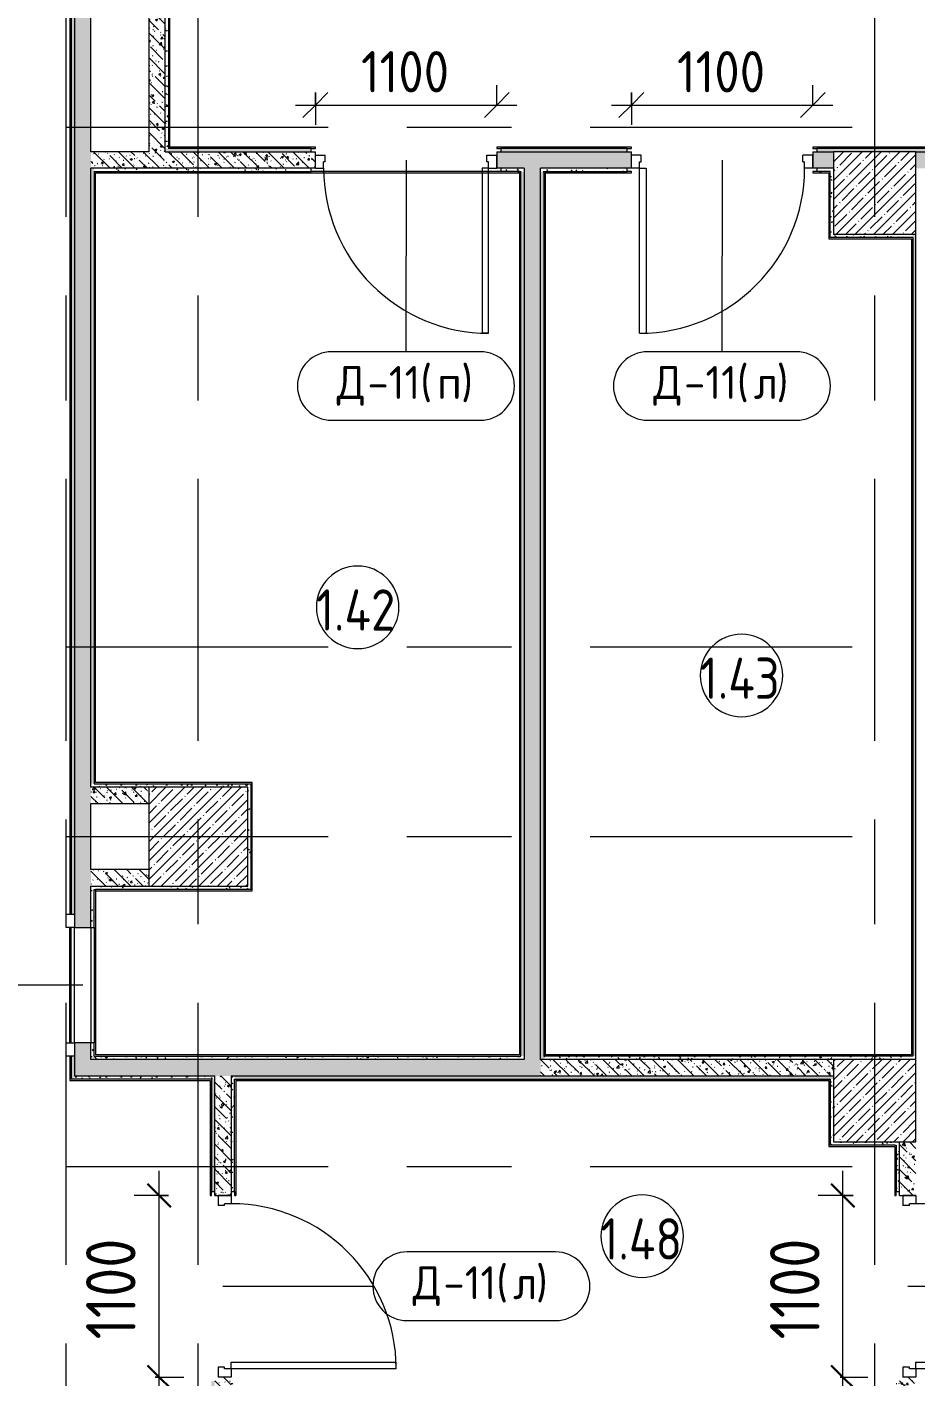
# Model space of a CAD drawing. Header units: millimetres. Extents: x 35848 to 85156, y -2706 to 28205.
# Drawn here: x 65423 to 70810, y 13725 to 21906 of the extents above; entities that cross this region are included whole.
import ezdxf

# ---------------------------------------------------------------- set-up
doc = ezdxf.new("R2010")
doc.units = ezdxf.units.MM
doc.linetypes.add('Осевая', pattern=[3175, 635, -476.25, 1587.5, -476.25])
for name, color, linetype, lineweight in [('A-ANNO-DIMS', 7, 'Continuous', 9), ('A-ANNO-DIMS-100', 7, 'Continuous', 9), ('A-AREA-IDEN', 7, 'Continuous', 9), ('A-DOOR-IDEN', 7, 'Continuous', 9), ('A-WALL', 7, 'Continuous', 9), ('I-WALL', 7, 'Continuous', 9), ('S-COLS', 7, 'Continuous', 9), ('Оси-2', 7, 'Осевая', 9)]:
    doc.layers.add(name, color=color, linetype=linetype, lineweight=lineweight)
for name, color, linetype, lineweight, true_color in [('A-DOOR-1', 1, 'Continuous', 9, 0xff0000), ('A-DOOR-2', 1, 'Continuous', 13, 0xff0000), ('A-DOOR-FRAM-1', 1, 'Continuous', 13, 0xff0000), ('A-WALL-1', 7, 'Continuous', 9, 0x3c3c3c), ('A-WALL-FNSH-1', 7, 'Continuous', 9, 0x3c3c3c)]:
    doc.layers.add(name, color=color, linetype=linetype, lineweight=lineweight, true_color=true_color)
doc.styles.add('GOST Common', font='GOST_Common.ttf', dxfattribs={"height": 200})
doc.styles.add('GOST Common_1', font='GOST_Common.ttf', dxfattribs={"width": 0.9, "height": 250})
doc.styles.add('GOST Common_2', font='GOST_Common.ttf', dxfattribs={"width": 0.9, "height": 300})
doc.styles.add('ISOCPEUR', font='isocpeur.ttf', dxfattribs={"width": 0.9, "height": 250})
doc.dimstyles.new('ADSK_Основной_3_0_окр_', dxfattribs={"dimscale": 304.8, "dimtxt": 301.714499, "dimasz": 0.463911, "dimexe": 0.492126, "dimexo": 0.984252, "dimgap": 0.164042, "dimtad": 1, "dimdec": 0, "dimrnd": 10, "dimdsep": 46, "dimtxsty": 'GOST Common_2', "dimblk1": 'OBLIQUE', "dimblk2": 'OBLIQUE', "dimsah": 1, "dimcen": 0.09, "dimdle": 0.492126, "dimazin": 0, "dimtfac": 1, "dimtdec": 4, "dimtix": 1, "dimtmove": 0, "dimatfit": 3, "dimfxl": 1, "dimtvp": 1, "dimtolj": 1, "dimtzin": 0, "dimlwd": 9, "dimlwe": 9, "dimarcsym": 2})
doc.dimstyles.new('ISO-2_5_0_9К_БОЛЬШОЙ', dxfattribs={"dimscale": 304.8, "dimtxt": 248.995294, "dimasz": 0.492126, "dimexe": 0.393701, "dimexo": 0.984252, "dimgap": 0, "dimtad": 1, "dimdec": 0, "dimrnd": 10, "dimzin": 0, "dimdsep": 46, "dimtxsty": 'ISOCPEUR', "dimblk1": 'OBLIQUE', "dimblk2": 'OBLIQUE', "dimsah": 1, "dimcen": 0.09, "dimdle": 0.393701, "dimazin": 0, "dimtfac": 1, "dimtdec": 4, "dimtix": 1, "dimtmove": 0, "dimatfit": 3, "dimfxl": 1, "dimtvp": 1, "dimtolj": 1, "dimtzin": 0, "dimarcsym": 2})
pattern_1 = [(135, (0, 0), (-75.43415, -75.43415), [106.68, -17.78, 3.556, -17.78]), (135, (0, 75.39), (-75.43415, -75.43415), []), (50, (0, 0), (127.52922, -11.15758), [13.335, -146.685]), (355, (0, 0), (-24.66966, 133.74002), [10.668, -117.348]), (100.451, (10.63, -0.93), (102.85973, 122.58178), [11.333, -124.663]), (46.184, (0, 35.56), (189.75516, -29.43036), [20.002, -220.027]), (96.636, (15.81, 33.1), (166.1822, 173.1996), [17, -186.995]), (351.184, (0, 35.56), (166.18393, 173.19757), [16.002, -176.022]), (21, (17.78, 26.67), (106.13027, -71.58603), [13.335, -146.685]), (326, (17.78, 26.67), (43.26188, 128.93175), [10.668, -117.348]), (71.451, (26.62, 20.7), (149.39198, 57.34505), [11.333, -124.663]), (37.5, (0, 0), (2.162228, 59.188357), [3.353, -112.573, 3.353, -115.773, -117.793]), (37.5, (0, 0), (2.162228, 59.188357), [-235.052, 3.353, -114.44]), (7.5, (0, 0), (46.773857, 70.12615), [3.353, -64.567, 3.353, -109.906, -44.894]), (7.5, (0, 0), (46.773857, 70.12615), [-181.178, 3.353, -41.542]), (327.5, (-39.65, 0), (94.91367, -4.010093), [3.353, -41.097, 3.353, -135.331, -184.023]), (327.5, (-39.65, 0), (94.91367, -4.010093), [-183.134, 3.353, -180.67]), (317.5, (-57.43, 0), (103.69057, 17.79882), [3.353, -54.432, 3.353, -88.748, -130.683]), (317.5, (-57.43, 0), (103.69057, 17.79882), [-149.885, 3.353, -127.33])]
pattern_2 = [(0, (0, 0), (121.92, 30.48), [10.058, -81.382, 10.058, -81.382, -487.68]), (0, (0, 0), (121.92, 30.48), [-182.88, 10.058, -172.822, 10.058, -81.382, -213.36]), (0, (0, 0), (121.92, 30.48), [-457.2, 10.058, -50.902, 10.058, -142.342]), (120, (45.72, 15.24), (-87.356454, 90.345817), [10.058, -81.382, 10.058, -81.382, -487.68]), (120, (45.72, 15.24), (-87.356454, 90.345817), [-182.88, 10.058, -172.822, 10.058, -81.382, -213.36]), (120, (45.72, 15.24), (-87.356454, 90.345817), [-457.2, 10.058, -50.902, 10.058, -142.342]), (240, (60.96, 76.2), (-34.563546, -120.825817), [10.058, -81.382, 10.058, -81.382, -487.68]), (240, (60.96, 76.2), (-34.563546, -120.825817), [-182.88, 10.058, -172.822, 10.058, -81.382, -213.36]), (240, (60.96, 76.2), (-34.563546, -120.825817), [-457.2, 10.058, -50.902, 10.058, -142.342])]

# ---------------------------------------------------------------- blocks, each defined once
blk = doc.blocks.new('BSC_Колонна _Прямоугольная - 600х600-V14-План заполнения и маркировки дверных проемов 1 этажа в осях 12-23')
at = {"layer": 'S-COLS'}
h = blk.add_hatch(dxfattribs=at)
h.set_pattern_fill('FP_18', color=256, style=0, pattern_type=2)
h.set_pattern_definition([(45, (-66460, -17000), (-57.02463, 57.02463), []), (45, (-66402.975, -17000), (-57.02463, 57.02463), [100.806, -20.161, 3.353, -16.808])])
h.paths.add_polyline_path([(-300, -300), (300, -300), (300, 300), (-300, 300)])
for p, q in [((300, 300), (-300, 300)), ((-300, 300), (-300, -300)), ((300, -300), (300, 300)), ((-300, -300), (300, -300))]:
    blk.add_line(p, q, dxfattribs=at)
blk = doc.blocks.new('110_Дверь_СКБ_1Ст_Внутренняя1 - Д-11 1100x2100h_кладовые _все__ коридор _между помещениями блока столовой__ моечные _все_-32089444-План заполнения и маркировки дверных проемов 1 этажа в осях 12-23')
at = {"layer": 'A-DOOR-1'}
blk.add_arc((512.5, 50), 1000, 90, 180, dxfattribs=at)
at = {"layer": 'A-DOOR-2'}
for p, q in [((512.5, 1050), (472.5, 1050)), ((472.5, 50), (472.5, 1050)), ((512.5, 1050), (512.5, 50)), ((512.5, 50), (472.5, 50))]:
    blk.add_line(p, q, dxfattribs=at)
at = {"layer": 'A-DOOR-FRAM-1'}
for p, q in [((-537.5, 50), (-537.5, -30)), ((-537.5, 50), (-487.5, 50)), ((-487.5, 50), (-487.5, 10)), ((-477.5, 10), (-487.5, 10)), ((-477.5, 10), (-477.5, -30)), ((502.5, 10), (502.5, -30)), ((512.5, 10), (502.5, 10)), ((512.5, 50), (512.5, 10)), ((512.5, 50), (562.5, 50)), ((562.5, 50), (562.5, -30)), ((-537.5, -30), (-477.5, -30)), ((502.5, -30), (562.5, -30))]:
    blk.add_line(p, q, dxfattribs=at)
blk = doc.blocks.new('110_Дверь_СКБ_1Ст_Внутренняя1 - Д-11п 1100x2100h_кладовые _все__ коридор _между помещениями блока столовой__ моечные _все_ 2-32102277-План заполнения и маркировки дверных проемов 1 этажа в осях 12-23')
at = {"layer": 'A-DOOR-1'}
blk.add_arc((-487.5, 50), 1000, 360, 90, dxfattribs=at)
at = {"layer": 'A-DOOR-2'}
for p, q in [((-487.5, 1050), (-447.5, 1050)), ((-487.5, 1050), (-487.5, 50)), ((-447.5, 50), (-447.5, 1050)), ((-487.5, 50), (-447.5, 50))]:
    blk.add_line(p, q, dxfattribs=at)
at = {"layer": 'A-DOOR-FRAM-1'}
for p, q in [((-487.5, 50), (-537.5, 50)), ((-537.5, 50), (-537.5, -30)), ((-487.5, 50), (-487.5, 10)), ((-487.5, 10), (-477.5, 10)), ((-477.5, 10), (-477.5, -30)), ((502.5, 10), (512.5, 10)), ((502.5, 10), (502.5, -30)), ((562.5, 50), (512.5, 50)), ((512.5, 50), (512.5, 10)), ((562.5, 50), (562.5, -30)), ((-477.5, -30), (-537.5, -30)), ((562.5, -30), (502.5, -30))]:
    blk.add_line(p, q, dxfattribs=at)
blk = doc.blocks.new('BSC_Колонна _Прямоугольная - 500х500-V30-План заполнения и маркировки дверных проемов 1 этажа в осях 12-23')
at = {"layer": 'S-COLS'}
h = blk.add_hatch(dxfattribs=at)
h.set_pattern_fill('FP_44', color=256, style=0, pattern_type=2)
h.set_pattern_definition([(45, (-70560, -15400), (-57.02463, 57.02463), []), (45, (-70502.975, -15400), (-57.02463, 57.02463), [100.806, -20.161, 3.353, -16.808])])
h.paths.add_polyline_path([(-246.2, -250), (250, -250), (250, 250), (-250, 250), (-250, -250)])
for p, q in [((250, 250), (-250, 250)), ((-250, 250), (-250, -250)), ((250, -250), (250, 250)), ((-250, -250), (250, -250))]:
    blk.add_line(p, q, dxfattribs=at)
blk = doc.blocks.new('BSC_Колонна _Прямоугольная - 500х500-V40-План заполнения и маркировки дверных проемов 1 этажа в осях 12-23')
at = {"layer": 'S-COLS'}
h = blk.add_hatch(dxfattribs=at)
h.set_pattern_fill('FP_47', color=256, style=0, pattern_type=2)
h.set_pattern_definition([(45, (-70560, -20900), (-57.02463, 57.02463), []), (45, (-70502.975, -20900), (-57.02463, 57.02463), [100.806, -20.161, 3.353, -16.808])])
h.paths.add_polyline_path([(-246.2, -250), (250, -250), (250, 250), (-250, 250), (-250, -250)])
for p, q in [((250, 250), (-250, 250)), ((-250, 250), (-250, -250)), ((250, -250), (250, 250)), ((-250, -250), (250, -250))]:
    blk.add_line(p, q, dxfattribs=at)
blk = doc.blocks.new('Штора противопожарная_Рен - ШТ_700х700-22567375-План заполнения и маркировки дверных проемов 1 этажа в осях 12-23')
at = {"layer": 'A-DOOR-1'}
for p, q in [((-430, 100), (-350, 100)), ((-430, 50), (-430, 100)), ((-350, 100), (-350, 50)), ((350, 100), (430, 100)), ((350, 50), (350, 100)), ((430, 100), (430, 50)), ((-350, 50), (-430, 50)), ((-350, 77.5), (350, 77.5)), ((-350, 72.5), (-350, 77.5)), ((350, 72.5), (-350, 72.5)), ((350, 77.5), (350, 72.5)), ((430, 50), (350, 50))]:
    blk.add_line(p, q, dxfattribs=at)
blk = doc.blocks.new('110_Дверь_СКБ_1Ст_Внутренняя1 - Д-12 EIW 1100x2100h_кладовые _все__ коридор _между помещениями блока столовой__ моечные _все_-32933558-План заполнения и маркировки дверных проемов 1 этажа в осях 12-23')
at = {"layer": 'A-DOOR-1'}
blk.add_arc((512.5, 50), 1000, 90, 180, dxfattribs=at)
at = {"layer": 'A-DOOR-2'}
for p, q in [((512.5, 1050), (472.5, 1050)), ((472.5, 50), (472.5, 1050)), ((512.5, 1050), (512.5, 50)), ((512.5, 50), (472.5, 50))]:
    blk.add_line(p, q, dxfattribs=at)
at = {"layer": 'A-DOOR-FRAM-1'}
for p, q in [((-537.5, 50), (-537.5, -30)), ((-537.5, 50), (-487.5, 50)), ((-487.5, 50), (-487.5, 10)), ((-477.5, 10), (-487.5, 10)), ((-477.5, 10), (-477.5, -30)), ((502.5, 10), (502.5, -30)), ((512.5, 10), (502.5, 10)), ((512.5, 50), (512.5, 10)), ((512.5, 50), (562.5, 50)), ((562.5, 50), (562.5, -30)), ((-537.5, -30), (-477.5, -30)), ((502.5, -30), (562.5, -30))]:
    blk.add_line(p, q, dxfattribs=at)
blk = doc.blocks.new('М_двери - Типоразмер_рамка-25223575-План заполнения и маркировки дверных проемов 1 этажа в осях 12-23')
at = {"layer": 'A-DOOR-IDEN'}
for p, q in [((4.496, 2.08), (-4.496, 2.08)), ((-4.496, -2.08), (4.496, -2.08))]:
    blk.add_line(p, q, dxfattribs=at)
for centre, start, end in [((-4.496, 0), 90, 270), ((4.496, 0), 270, 90)]:
    blk.add_arc(centre, 2.08, start, end, dxfattribs=at)
blk = doc.blocks.new('DIMBLOCK38-План заполнения и маркировки дверных проемов 1 этажа в осях 12-23')
at = {"layer": 'A-ANNO-DIMS-100'}
for p, q in [((70185, 21430), (70185, 21553.6)), ((69085, 21510), (69085, 21313.6)), ((69085, 21433.6), (69085, 21510)), ((68965, 21433.6), (70305, 21433.6)), ((70185, 21433.6), (70185, 21430))]:
    blk.add_line(p, q, dxfattribs=at)
at = {"layer": 'A-ANNO-DIMS-100', "lineweight": 20}
for p, q in [((69085, 21433.6), (69160, 21508.6)), ((70185, 21433.6), (70260, 21508.6)), ((69085, 21433.6), (69010, 21358.6)), ((70185, 21433.6), (70110, 21358.6))]:
    blk.add_line(p, q, dxfattribs=at)
at = {"layer": 'A-ANNO-DIMS-100', "color": 0, "insert": (69362.1, 21760.3), "char_height": 250, "width": 655.049, "attachment_point": 1, "line_spacing_factor": 1.149209, "style": 'ISOCPEUR'}
blk.add_mtext('1100', dxfattribs=at)
blk = doc.blocks.new('_Oblique')
at = {"color": 0, "linetype": 'ByBlock', "lineweight": -2}
blk.add_line((-0.5, -0.5), (0.5, 0.5), dxfattribs=at)
blk = doc.blocks.new('Марка_Помещения - Номер-25198446-План заполнения и маркировки дверных проемов 1 этажа в осях 12-23')
at = {"layer": 'A-AREA-IDEN'}
for start, end in [(360, 180), (180, 360)]:
    blk.add_arc((0, 0), 2.5, start, end, dxfattribs=at)
blk = doc.blocks.new('DIMBLOCK73-План заполнения и маркировки дверных проемов 1 этажа в осях 12-23')
at = {"layer": 'A-ANNO-DIMS-100'}
for p, q in [((66222.5, 13575), (66222.5, 14975)), ((66280, 14825), (66072.5, 14825)), ((66222.5, 14825), (66280, 14825)), ((66200, 13725), (66372.5, 13725)), ((66222.5, 13725), (66200, 13725))]:
    blk.add_line(p, q, dxfattribs=at)
at = {"layer": 'A-ANNO-DIMS-100', "lineweight": 30}
for p, q in [((66222.5, 14825), (66151.8, 14895.7)), ((66222.5, 14825), (66293.2, 14754.3)), ((66222.5, 13725), (66151.8, 13795.7)), ((66222.5, 13725), (66293.2, 13654.3))]:
    blk.add_line(p, q, dxfattribs=at)
at = {"layer": 'A-ANNO-DIMS-100', "color": 0, "insert": (65780.4, 13952.8), "char_height": 300, "width": 773.207, "attachment_point": 1, "rotation": 90, "line_spacing_factor": 1.022761, "style": 'GOST Common_2'}
blk.add_mtext('1100', dxfattribs=at)
blk = doc.blocks.new('DIMBLOCK74-План заполнения и маркировки дверных проемов 1 этажа в осях 12-23')
at = {"layer": 'A-ANNO-DIMS-100'}
for p, q in [((70367.4, 13575), (70367.4, 14975)), ((70430, 14825), (70217.4, 14825)), ((70367.4, 14825), (70430, 14825)), ((70350, 13725), (70517.4, 13725)), ((70367.4, 13725), (70350, 13725))]:
    blk.add_line(p, q, dxfattribs=at)
at = {"layer": 'A-ANNO-DIMS-100', "lineweight": 30}
for p, q in [((70367.4, 14825), (70296.7, 14895.7)), ((70367.4, 14825), (70438.1, 14754.3)), ((70367.4, 13725), (70296.7, 13795.7)), ((70367.4, 13725), (70438.1, 13654.3))]:
    blk.add_line(p, q, dxfattribs=at)
at = {"layer": 'A-ANNO-DIMS-100', "color": 0, "insert": (69925.4, 13952.8), "char_height": 300, "width": 773.207, "attachment_point": 1, "rotation": 90, "line_spacing_factor": 1.022761, "style": 'GOST Common_2'}
blk.add_mtext('1100', dxfattribs=at)
blk = doc.blocks.new('DIMBLOCK75-План заполнения и маркировки дверных проемов 1 этажа в осях 12-23')
at = {"layer": 'A-ANNO-DIMS-100'}
for p, q in [((68270, 21430), (68270, 21553.6)), ((67170, 21510), (67170, 21313.6)), ((67170, 21433.6), (67170, 21510)), ((67050, 21433.6), (68390, 21433.6)), ((68270, 21433.6), (68270, 21430))]:
    blk.add_line(p, q, dxfattribs=at)
at = {"layer": 'A-ANNO-DIMS-100', "lineweight": 20}
for p, q in [((67170, 21433.6), (67245, 21508.6)), ((68270, 21433.6), (68345, 21508.6)), ((67170, 21433.6), (67095, 21358.6)), ((68270, 21433.6), (68195, 21358.6))]:
    blk.add_line(p, q, dxfattribs=at)
at = {"layer": 'A-ANNO-DIMS-100', "color": 0, "insert": (67447.1, 21760.3), "char_height": 250, "width": 655.049, "attachment_point": 1, "line_spacing_factor": 1.149209, "style": 'ISOCPEUR'}
blk.add_mtext('1100', dxfattribs=at)

msp = doc.modelspace()

# ---------------------------------------------------------------- hatches: boundary and pattern name
at = {"layer": 'I-WALL'}
h = msp.add_hatch(dxfattribs=at)
h.set_pattern_fill('FP_58', color=256, style=0, pattern_type=2)
h.set_pattern_definition(pattern_2)
h.paths.add_polyline_path([(65710, 15530), (65710, 15670), (65690, 15670), (65690, 15530)])
h.paths.add_polyline_path([(65690, 16530), (65710, 16530), (65710, 22800), (65690, 22800), (65690, 16680.5)])
h = msp.add_hatch(dxfattribs=at)
h.set_pattern_fill('FP_22', color=256, style=0, pattern_type=2)
h.set_pattern_definition(pattern_1)
h.paths.add_polyline_path([(65710, 15550), (65810, 15550), (65810, 15750), (65710, 15750), (65710, 15597.9)])
h.paths.add_polyline_path([(65710, 16450), (65810, 16450), (65810, 22800), (65710, 22800), (65710, 16530)])
h = msp.add_hatch(dxfattribs=at)
h.set_pattern_fill('FP_22', color=256, style=0, pattern_type=2)
h.set_pattern_definition(pattern_1)
h.paths.add_polyline_path([(66260, 21150), (66260, 22700), (66160, 22700), (66160, 21150)])
h = msp.add_hatch(dxfattribs=at)
h.set_pattern_fill('FP_58', color=256, style=0, pattern_type=2)
h.set_pattern_definition(pattern_2)
h.paths.add_polyline_path([(66260, 21170), (66280, 21170), (66280, 22700), (66260, 22700), (66260, 22093.5)])
h = msp.add_hatch(dxfattribs=at)
h.set_pattern_fill('FP_22', color=256, style=0, pattern_type=2)
h.set_pattern_definition(pattern_1)
h.paths.add_polyline_path([(65956.4, 21050), (67170, 21050), (67170, 21150), (65810, 21150), (65810, 21050)])
h = msp.add_hatch(dxfattribs=at)
h.set_pattern_fill('FP_58', color=256, style=0, pattern_type=2)
h.set_pattern_definition(pattern_2)
h.paths.add_polyline_path([(78579.8, 21150), (78679.8, 21150), (78679.8, 21170), (78379.8, 21170), (78379.8, 21150)])
h.paths.add_polyline_path([(77279.8, 21150), (77279.8, 21170), (76169.8, 21170), (76169.8, 21150)])
h.paths.add_polyline_path([(68295, 21150), (69060, 21150), (69060, 21170), (68295, 21170)])
h.paths.add_polyline_path([(70210, 21150), (74719.8, 21150), (74719.8, 21170), (70210, 21170)])
h.paths.add_polyline_path([(66260, 21150), (67145, 21150), (67145, 21170), (66260, 21170)])
h = msp.add_hatch(dxfattribs=at)
h.set_pattern_fill('FP_22', color=256, style=0, pattern_type=2)
h.set_pattern_definition(pattern_1)
h.paths.add_polyline_path([(76799.5, 21050), (77279.8, 21050), (77279.8, 21150), (76144.8, 21150), (76144.8, 21050), (76719.5, 21050)])
h.paths.add_polyline_path([(78579.8, 21050), (78579.8, 21150), (78379.8, 21150), (78379.8, 21050)])
h.paths.add_polyline_path([(74671.1, 21050), (74744.8, 21050), (74744.8, 21150), (70810, 21150), (70810, 21050), (73218.7, 21050)])
h.paths.add_polyline_path([(70310, 21050), (70310, 21150), (70185, 21150), (70185, 21050), (70210, 21050)])
h.paths.add_polyline_path([(69060, 21050), (69085, 21050), (69085, 21150), (68270, 21150), (68270, 21050), (68861.3, 21050)])
h = msp.add_hatch(dxfattribs=at)
h.set_pattern_fill('FP_58', color=256, style=0, pattern_type=2)
h.set_pattern_definition(pattern_2)
h.paths.add_polyline_path([(65810, 17320), (65830, 17320), (65830, 21050), (65810, 21050), (65810, 21010.9)])
h = msp.add_hatch(dxfattribs=at)
h.set_pattern_fill('FP_58', color=256, style=0, pattern_type=2)
h.set_pattern_definition(pattern_2)
h.paths.add_polyline_path([(68415, 21030), (68435, 21030), (68435, 21050), (68295, 21050), (68295, 21030), (68407, 21030)])
h.paths.add_polyline_path([(65850.9, 21030), (67145, 21030), (67145, 21050), (65830, 21050), (65830, 21030)])
h = msp.add_hatch(dxfattribs=at)
h.set_pattern_fill('FP_58', color=256, style=0, pattern_type=2)
h.set_pattern_definition(pattern_2)
h.paths.add_polyline_path([(68415, 15670), (68435, 15670), (68435, 21030), (68415, 21030), (68415, 15678)])
h = msp.add_hatch(dxfattribs=at)
h.set_pattern_fill('FP_22', color=256, style=0, pattern_type=2)
h.set_pattern_definition(pattern_1)
h.paths.add_polyline_path([(68435, 15650), (68535, 15650), (68535, 21050), (68435, 21050), (68435, 16680.5)])
h = msp.add_hatch(dxfattribs=at)
h.set_pattern_fill('FP_58', color=256, style=0, pattern_type=2)
h.set_pattern_definition(pattern_2)
h.paths.add_polyline_path([(70290, 21030), (70310, 21030), (70310, 21050), (70210, 21050), (70210, 21030), (70282, 21030)])
h.paths.add_polyline_path([(68555, 21030), (69060, 21030), (69060, 21050), (68535, 21050), (68535, 21030)])
h = msp.add_hatch(dxfattribs=at)
h.set_pattern_fill('FP_58', color=256, style=0, pattern_type=2)
h.set_pattern_definition(pattern_2)
h.paths.add_polyline_path([(68535, 15650), (68555, 15650), (68555, 21030), (68535, 21030), (68535, 16680.5)])
h = msp.add_hatch(dxfattribs=at)
h.set_pattern_fill('FP_58', color=256, style=0, pattern_type=2)
h.set_pattern_definition(pattern_2)
h.paths.add_polyline_path([(70310, 20650), (70310, 21030), (70290, 21030), (70290, 20650)])
h = msp.add_hatch(dxfattribs=at)
h.set_pattern_fill('FP_58', color=256, style=0, pattern_type=2)
h.set_pattern_definition(pattern_2)
h.paths.add_polyline_path([(70313.8, 20630), (70790, 20630), (70790, 20650), (70290, 20650), (70290, 20630), (70310, 20630)])
h = msp.add_hatch(dxfattribs=at)
h.set_pattern_fill('FP_58', color=256, style=0, pattern_type=2)
h.set_pattern_definition(pattern_2)
h.paths.add_polyline_path([(70790, 15670), (70810, 15670), (70810, 20650), (70790, 20650), (70790, 15690.9)])
h = msp.add_hatch(dxfattribs=at)
h.set_pattern_fill('FP_58', color=256, style=0, pattern_type=2)
h.set_pattern_definition(pattern_2)
h.paths.add_polyline_path([(66760, 17300), (66760, 17320), (65810, 17320), (65810, 17300), (66160, 17300)])
h = msp.add_hatch(dxfattribs=at)
h.set_pattern_fill('FP_22', color=256, style=0, pattern_type=2)
h.set_pattern_definition(pattern_1)
h.paths.add_polyline_path([(66160, 17200), (66160, 17300), (65810, 17300), (65810, 17200)])
h = msp.add_hatch(dxfattribs=at)
h.set_pattern_fill('FP_58', color=256, style=0, pattern_type=2)
h.set_pattern_definition(pattern_2)
h.paths.add_polyline_path([(66780, 16700), (66780, 17320), (66760, 17320), (66760, 16700)])
h = msp.add_hatch(dxfattribs=at)
h.set_pattern_fill('FP_22', color=256, style=0, pattern_type=2)
h.set_pattern_definition(pattern_1)
h.paths.add_polyline_path([(66160, 16700), (66160, 16800), (65810, 16800), (65810, 16700)])
h = msp.add_hatch(dxfattribs=at)
h.set_pattern_fill('FP_58', color=256, style=0, pattern_type=2)
h.set_pattern_definition(pattern_2)
h.paths.add_polyline_path([(65830, 15650), (65830, 15750), (65810, 15750), (65810, 15650)])
h.paths.add_polyline_path([(65810, 16450), (65830, 16450), (65830, 16700), (65810, 16700), (65810, 16680.5)])
h = msp.add_hatch(dxfattribs=at)
h.set_pattern_fill('FP_58', color=256, style=0, pattern_type=2)
h.set_pattern_definition(pattern_2)
h.paths.add_polyline_path([(65830, 16680), (66780, 16680.5), (66780, 16700), (65830, 16700), (65830, 16680.5)])
h = msp.add_hatch(dxfattribs=at)
h.set_pattern_fill('FP_22', color=256, style=0, pattern_type=2)
h.set_pattern_definition(pattern_1)
h.paths.add_polyline_path([(65956.4, 15550), (68535, 15550), (68535, 15650), (65810, 15650), (65810, 15550)])
h = msp.add_hatch(dxfattribs=at)
h.set_pattern_fill('FP_58', color=256, style=0, pattern_type=2)
h.set_pattern_definition(pattern_2)
h.paths.add_polyline_path([(67408.9, 15650), (68435, 15650), (68435, 15670), (65830, 15670), (65830, 15650), (65956.4, 15650)])
h = msp.add_hatch(dxfattribs=at)
h.set_pattern_fill('FP_22', color=256, style=0, pattern_type=2)
h.set_pattern_definition(pattern_1)
h.paths.add_polyline_path([(70310, 15550), (70310, 15650), (68535, 15650), (68535, 15550)])
h = msp.add_hatch(dxfattribs=at)
h.set_pattern_fill('FP_58', color=256, style=0, pattern_type=2)
h.set_pattern_definition(pattern_2)
h.paths.add_polyline_path([(70313.8, 15650), (70810, 15650), (70810, 15670), (68555, 15670), (68555, 15650), (70310, 15650)])
h = msp.add_hatch(dxfattribs=at)
h.set_pattern_fill('FP_58', color=256, style=0, pattern_type=2)
h.set_pattern_definition(pattern_2)
h.paths.add_polyline_path([(65710, 15530), (66560, 15530), (66560, 15550), (65710, 15550)])
h = msp.add_hatch(dxfattribs=at)
h.set_pattern_fill('FP_22', color=256, style=0, pattern_type=2)
h.set_pattern_definition(pattern_1)
h.paths.add_polyline_path([(66660, 13600), (66660, 13725), (66560, 13725), (66560, 13600)])
h.paths.add_polyline_path([(66560, 14825), (66660, 14825), (66660, 15550), (66560, 15550)])
h = msp.add_hatch(dxfattribs=at)
h.set_pattern_fill('FP_58', color=256, style=0, pattern_type=2)
h.set_pattern_definition(pattern_2)
h.paths.add_polyline_path([(66680, 13600), (66680, 13700), (66660, 13700), (66660, 13600)])
h.paths.add_polyline_path([(66660, 14850), (66680, 14850), (66680, 15550), (66660, 15550)])
h = msp.add_hatch(dxfattribs=at)
h.set_pattern_fill('FP_58', color=256, style=0, pattern_type=2)
h.set_pattern_definition(pattern_2)
h.paths.add_polyline_path([(70290, 15530), (70310, 15530), (70310, 15550), (66680, 15550), (66680, 15530), (70282, 15530)])
h = msp.add_hatch(dxfattribs=at)
h.set_pattern_fill('FP_58', color=256, style=0, pattern_type=2)
h.set_pattern_definition(pattern_2)
h.paths.add_polyline_path([(66560, 12300), (66560, 13700), (66540, 13700), (66540, 12300)])
h.paths.add_polyline_path([(66560, 14850), (66560, 15530), (66540, 15530), (66540, 14850)])
h = msp.add_hatch(dxfattribs=at)
h.set_pattern_fill('FP_58', color=256, style=0, pattern_type=2)
h.set_pattern_definition(pattern_2)
h.paths.add_polyline_path([(70310, 15130), (70310, 15530), (70290, 15530), (70290, 15130)])
h = msp.add_hatch(dxfattribs=at)
h.set_pattern_fill('FP_58', color=256, style=0, pattern_type=2)
h.set_pattern_definition(pattern_2)
h.paths.add_polyline_path([(70710, 15130), (70710, 15150), (70310, 15150), (70310, 15130), (70690, 15130)])
h = msp.add_hatch(dxfattribs=at)
h.set_pattern_fill('FP_22', color=256, style=0, pattern_type=2)
h.set_pattern_definition(pattern_1)
h.paths.add_polyline_path([(70710, 13600), (70810, 13600), (70810, 13725), (70710, 13725)])
h.paths.add_polyline_path([(70710, 14825), (70810, 14825), (70810, 15150), (70710, 15150)])
h = msp.add_hatch(dxfattribs=at)
h.set_pattern_fill('FP_58', color=256, style=0, pattern_type=2)
h.set_pattern_definition(pattern_2)
h.paths.add_polyline_path([(70710, 13620), (70710, 13700), (70690, 13700), (70690, 13620)])
h.paths.add_polyline_path([(70710, 14850), (70710, 15130), (70690, 15130), (70690, 14850)])

# ---------------------------------------------------------------- linework, layer by layer
at = {"layer": 'A-DOOR-IDEN'}
for p, q in [((67720, 21100), (67719.2, 19938.7)), ((69635, 21100), (69634.2, 19938.7)), ((65760, 16100), (65137.3, 16100)), ((66610, 14275), (67518.3, 14275)), ((70760, 14275), (71637, 14275))]:
    msp.add_line(p, q, dxfattribs=at)
at = {"layer": 'A-WALL'}
for p, q in [((66280, 22680), (66280, 21170)), ((67145, 21170), (66280, 21170)), ((68270, 21150), (69085, 21150)), ((69060, 21170), (68295, 21170)), ((70185, 21150), (70310, 21150)), ((74719.8, 21170), (70210, 21170)), ((70810, 21150), (74744.8, 21150)), ((65830, 21030), (67145, 21030)), ((65830, 21030), (65830, 17320)), ((68415, 15670), (68415, 21030)), ((69085, 21050), (68535, 21050)), ((68555, 21030), (69060, 21030)), ((68555, 21030), (68555, 15670)), ((70310, 21050), (70185, 21050)), ((70290, 21030), (70210, 21030)), ((70290, 20650), (70290, 21030)), ((70790, 20630), (70290, 20630)), ((70790, 20630), (70790, 15670)), ((65830, 17320), (66780, 17320)), ((65830, 16450), (65830, 16680)), ((65830, 15670), (65830, 15750)), ((65830, 15670), (68415, 15670)), ((66540, 15530), (65690, 15530)), ((66540, 15530), (66540, 14850)), ((66680, 14850), (66680, 15530)), ((70290, 15530), (70290, 15130)), ((70690, 15130), (70690, 14850))]:
    msp.add_line(p, q, dxfattribs=at)
at = {"layer": 'A-WALL-1'}
for p, q in [((66160, 23300), (66160, 21150)), ((65690, 22820), (65690, 16530)), ((65710, 22800), (65710, 16530)), ((65810, 21150), (65810, 22700)), ((66260, 21150), (66260, 22700)), ((66160, 21150), (65810, 21150)), ((66260, 21150), (67170, 21150)), ((67145, 21150), (67145, 21170)), ((67170, 21050), (67170, 21150)), ((68270, 21150), (68270, 21050)), ((68295, 21170), (68295, 21150)), ((69060, 21150), (69060, 21170)), ((69085, 21050), (69085, 21150)), ((70185, 21150), (70185, 21050)), ((70210, 21170), (70210, 21150)), ((65810, 17300), (65810, 21050)), ((67170, 21050), (65810, 21050)), ((67145, 21030), (67145, 21050)), ((68435, 21050), (68270, 21050)), ((68295, 21050), (68295, 21030)), ((68407, 21030), (68415, 21030)), ((68435, 21050), (68435, 15650)), ((68535, 15650), (68535, 21050)), ((69060, 21030), (69060, 21050)), ((70210, 21050), (70210, 21030)), ((70810, 15650), (70810, 20650)), ((66160, 17300), (65810, 17300)), ((66780, 16680), (66780, 17320)), ((65810, 16800), (65810, 17200)), ((65810, 17200), (66160, 17200)), ((66160, 16800), (65810, 16800)), ((65810, 16450), (65810, 16700)), ((65810, 16700), (66160, 16700)), ((65830, 16680), (65838, 16680)), ((65710, 16450), (65830, 16450)), ((65830, 15750), (65710, 15750)), ((65810, 15650), (65810, 15750)), ((65690, 15670), (65690, 15530)), ((65710, 15670), (65710, 15550)), ((68435, 15650), (65810, 15650)), ((70310, 15650), (68535, 15650)), ((70790, 15670), (68555, 15670)), ((65710, 15550), (66560, 15550)), ((66560, 14825), (66560, 15550)), ((66660, 15550), (70310, 15550)), ((66660, 15550), (66660, 14825)), ((66680, 15530), (70290, 15530)), ((70710, 14825), (70710, 15150)), ((70682, 15130), (70690, 15130)), ((66540, 14850), (66560, 14850)), ((66560, 14825), (66660, 14825)), ((66660, 14850), (66680, 14850)), ((70690, 14850), (70710, 14850)), ((70710, 14825), (70810, 14825))]:
    msp.add_line(p, q, dxfattribs=at)
at = {"layer": 'A-WALL-FNSH-1'}
for p, q in [((65682, 22828), (65682, 16530)), ((66288, 21178), (66288, 22672)), ((67170, 21178), (66288, 21178)), ((67145, 21170), (67170, 21170)), ((67170, 21170), (67170, 21178)), ((69085, 21178), (68270, 21178)), ((68270, 21178), (68270, 21170)), ((68270, 21170), (68295, 21170)), ((69060, 21170), (69085, 21170)), ((69085, 21170), (69085, 21178)), ((74744.8, 21178), (70185, 21178)), ((70185, 21178), (70185, 21170)), ((70185, 21170), (70210, 21170)), ((68407, 21030), (67145, 21030)), ((69085, 21030), (69060, 21030)), ((69085, 21022), (69085, 21030)), ((70210, 21030), (70185, 21030)), ((70185, 21030), (70185, 21022)), ((65838, 21022), (68407, 21022)), ((65838, 17328), (65838, 21022)), ((68407, 21022), (68407, 15678)), ((68563, 21022), (69085, 21022)), ((68563, 21022), (68563, 15670)), ((70185, 21022), (70282, 21022)), ((70282, 21022), (70282, 20622)), ((70282, 20622), (70782, 20622)), ((70290, 20630), (70290, 20650)), ((70782, 20622), (70782, 15678)), ((66788, 17328), (65838, 17328)), ((66788, 16672), (66788, 17328)), ((66780, 16680), (65838, 16680)), ((65838, 16680), (65838, 15678)), ((65838, 16672), (66788, 16672)), ((65682, 16450), (65682, 15750)), ((65690, 15750), (65690, 16450)), ((65830, 16450), (65830, 15750)), ((65682, 15670), (65682, 15522)), ((68407, 15678), (65838, 15678)), ((70782, 15678), (68563, 15678)), ((65682, 15522), (66532, 15522)), ((66532, 15522), (66532, 14825)), ((66688, 15530), (66688, 14825)), ((66688, 15522), (70282, 15522)), ((70282, 15522), (70282, 15122)), ((70282, 15122), (70682, 15122)), ((70682, 15130), (70290, 15130)), ((70682, 15122), (70682, 14825)), ((66532, 14825), (66540, 14825)), ((66540, 14825), (66540, 14850)), ((66680, 14850), (66680, 14825)), ((66680, 14825), (66688, 14825)), ((70682, 14825), (70690, 14825)), ((70690, 14825), (70690, 14850))]:
    msp.add_line(p, q, dxfattribs=at)
at = {"layer": 'I-WALL'}
for p, q in [((65710, 15750), (65710, 16450)), ((65810, 16450), (65810, 15750))]:
    msp.add_line(p, q, dxfattribs=at)
at = {"layer": 'Оси-2'}
for p, q in [((65660, 593.7), (65660, 24898.1)), ((66460, 593.7), (66460, 24898.1)), ((70560, 593.7), (70560, 24898.1)), ((39148.5, 21300), (82060, 21300)), ((39148.5, 18150), (82060, 18150)), ((39148.5, 17000), (82060, 17000)), ((39148.5, 15000), (81460, 15000))]:
    msp.add_line(p, q, dxfattribs=at)

# ---------------------------------------------------------------- block references
at = {"layer": 'A-AREA-IDEN', "xscale": 99.99999999999993, "yscale": 99.99999999999993, "zscale": 99.99999999999993}
for p in [(67426.2, 18389.6), (69752.2, 17976.1), (69150.1, 14578.1)]:
    msp.add_blockref('Марка_Помещения - Номер-25198446-План заполнения и маркировки дверных проемов 1 этажа в осях 12-23', p, dxfattribs=at)
at = {"layer": 'A-DOOR-1'}
for name, p, rotation in [('110_Дверь_СКБ_1Ст_Внутренняя1 - Д-11п 1100x2100h_кладовые _все__ коридор _между помещениями блока столовой__ моечные _все_ 2-32102277-План заполнения и маркировки дверных проемов 1 этажа в осях 12-23', (67732.5, 21100), 180), ('110_Дверь_СКБ_1Ст_Внутренняя1 - Д-11 1100x2100h_кладовые _все__ коридор _между помещениями блока столовой__ моечные _все_-32089444-План заполнения и маркировки дверных проемов 1 этажа в осях 12-23', (69647.5, 21100), 180), ('Штора противопожарная_Рен - ШТ_700х700-22567375-План заполнения и маркировки дверных проемов 1 этажа в осях 12-23', (65760, 16100), 89.99999999999987), ('110_Дверь_СКБ_1Ст_Внутренняя1 - Д-11 1100x2100h_кладовые _все__ коридор _между помещениями блока столовой__ моечные _все_-32089444-План заполнения и маркировки дверных проемов 1 этажа в осях 12-23', (66610, 14287.5), 270), ('110_Дверь_СКБ_1Ст_Внутренняя1 - Д-12 EIW 1100x2100h_кладовые _все__ коридор _между помещениями блока столовой__ моечные _все_-32933558-План заполнения и маркировки дверных проемов 1 этажа в осях 12-23', (70760, 14287.5), 270)]:
    msp.add_blockref(name, p, dxfattribs=dict(at, rotation=rotation))
at = {"layer": 'A-DOOR-IDEN', "xscale": 99.99999999999993, "yscale": 99.99999999999993, "zscale": 99.99999999999993}
for p in [(67719.2, 19730.7), (69634.2, 19730.7), (68175.9, 14275)]:
    msp.add_blockref('М_двери - Типоразмер_рамка-25223575-План заполнения и маркировки дверных проемов 1 этажа в осях 12-23', p, dxfattribs=at)
at = {"layer": 'S-COLS'}
for name, p in [('BSC_Колонна _Прямоугольная - 500х500-V40-План заполнения и маркировки дверных проемов 1 этажа в осях 12-23', (70560, 20900)), ('BSC_Колонна _Прямоугольная - 600х600-V14-План заполнения и маркировки дверных проемов 1 этажа в осях 12-23', (66460, 17000)), ('BSC_Колонна _Прямоугольная - 500х500-V30-План заполнения и маркировки дверных проемов 1 этажа в осях 12-23', (70560, 15400))]:
    msp.add_blockref(name, p, dxfattribs=at)

# ---------------------------------------------------------------- texts
at = {"layer": 'A-AREA-IDEN', "char_height": 250, "width": 627.721, "attachment_point": 1, "style": 'GOST Common_1'}
for s, insert in [('1.42', (67175.3, 18498.2)), ('1.43', (69501.3, 18084.7)), ('1.48', (68899.2, 14686.6))]:
    msp.add_mtext(s, dxfattribs=dict(at, insert=insert))
at = {"layer": 'A-DOOR-IDEN', "char_height": 200, "attachment_point": 1, "style": 'GOST Common'}
for s, insert, width in [('\\fGOST Common|b0|i0|c204|p34|;Д', (67300, 19851.9), 224.472), ('-11(', (67485.2, 19851.9), 513.08), ('\\fGOST Common|b0|i0|c204|p34|;)', (68054.1, 19851.9), 96.202), ('\\fGOST Common|b0|i0|c204|p34|;Д', (69218.5, 19851.9), 224.472), ('-11(', (69403.7, 19851.9), 513.08), ('\\fGOST Common|b0|i0|c204|p34|;)', (69965.9, 19851.9), 96.202), ('\\fGOST Common|b0|i0|c204|p34|;п', (67908.5, 19851.9), 176.371), ('\\fGOST Common|b0|i0|c204|p34|;л', (69827, 19851.9), 168.354), ('-11(', (67945.4, 14396.2), 513.08), ('\\fGOST Common|b0|i0|c204|p34|;)', (68507.6, 14396.2), 96.202), ('\\fGOST Common|b0|i0|c204|p34|;Д', (67760.2, 14396.2), 224.472), ('\\fGOST Common|b0|i0|c204|p34|;л', (68368.7, 14396.2), 168.354)]:
    msp.add_mtext(s, dxfattribs=dict(at, insert=insert, width=width))

# ---------------------------------------------------------------- dimensions: what is measured, and where the dimension line sits
at = {"layer": 'A-ANNO-DIMS'}
for base, p1, p2, picture, middle in [((68270, 21433.6), (67170, 21210), (68270, 21130), 'DIMBLOCK75-План заполнения и маркировки дверных проемов 1 этажа в осях 12-23', (67720, 21558.6)), ((70185, 21433.6), (69085, 21210), (70185, 21130), 'DIMBLOCK38-План заполнения и маркировки дверных проемов 1 этажа в осях 12-23', (69635, 21558.6))]:
    dim = msp.add_linear_dim(base=base, p1=p1, p2=p2, dimstyle='ISO-2_5_0_9К_БОЛЬШОЙ', override={"dimpost": '<>', "dimfxl": 1102.905254}, dxfattribs=at)
    dim.commit()
    dim.dimension.update_dxf_attribs({"geometry": picture, "text_midpoint": middle})
for base, p1, p2, picture, middle in [((66222.5, 14825), (66500, 13725), (66580, 14825), 'DIMBLOCK73-План заполнения и маркировки дверных проемов 1 этажа в осях 12-23', (66022.5, 14275)), ((70367.4, 14825), (70650, 13725), (70730, 14825), 'DIMBLOCK74-План заполнения и маркировки дверных проемов 1 этажа в осях 12-23', (70167.4, 14275))]:
    dim = msp.add_linear_dim(base=base, p1=p1, p2=p2, angle=90, dimstyle='ADSK_Основной_3_0_окр_', override={"dimpost": '<>', "dimfxl": 1102.905254}, dxfattribs=at)
    dim.commit()
    dim.dimension.update_dxf_attribs({"geometry": picture, "text_midpoint": middle})

doc.saveas('drawing.dxf')
